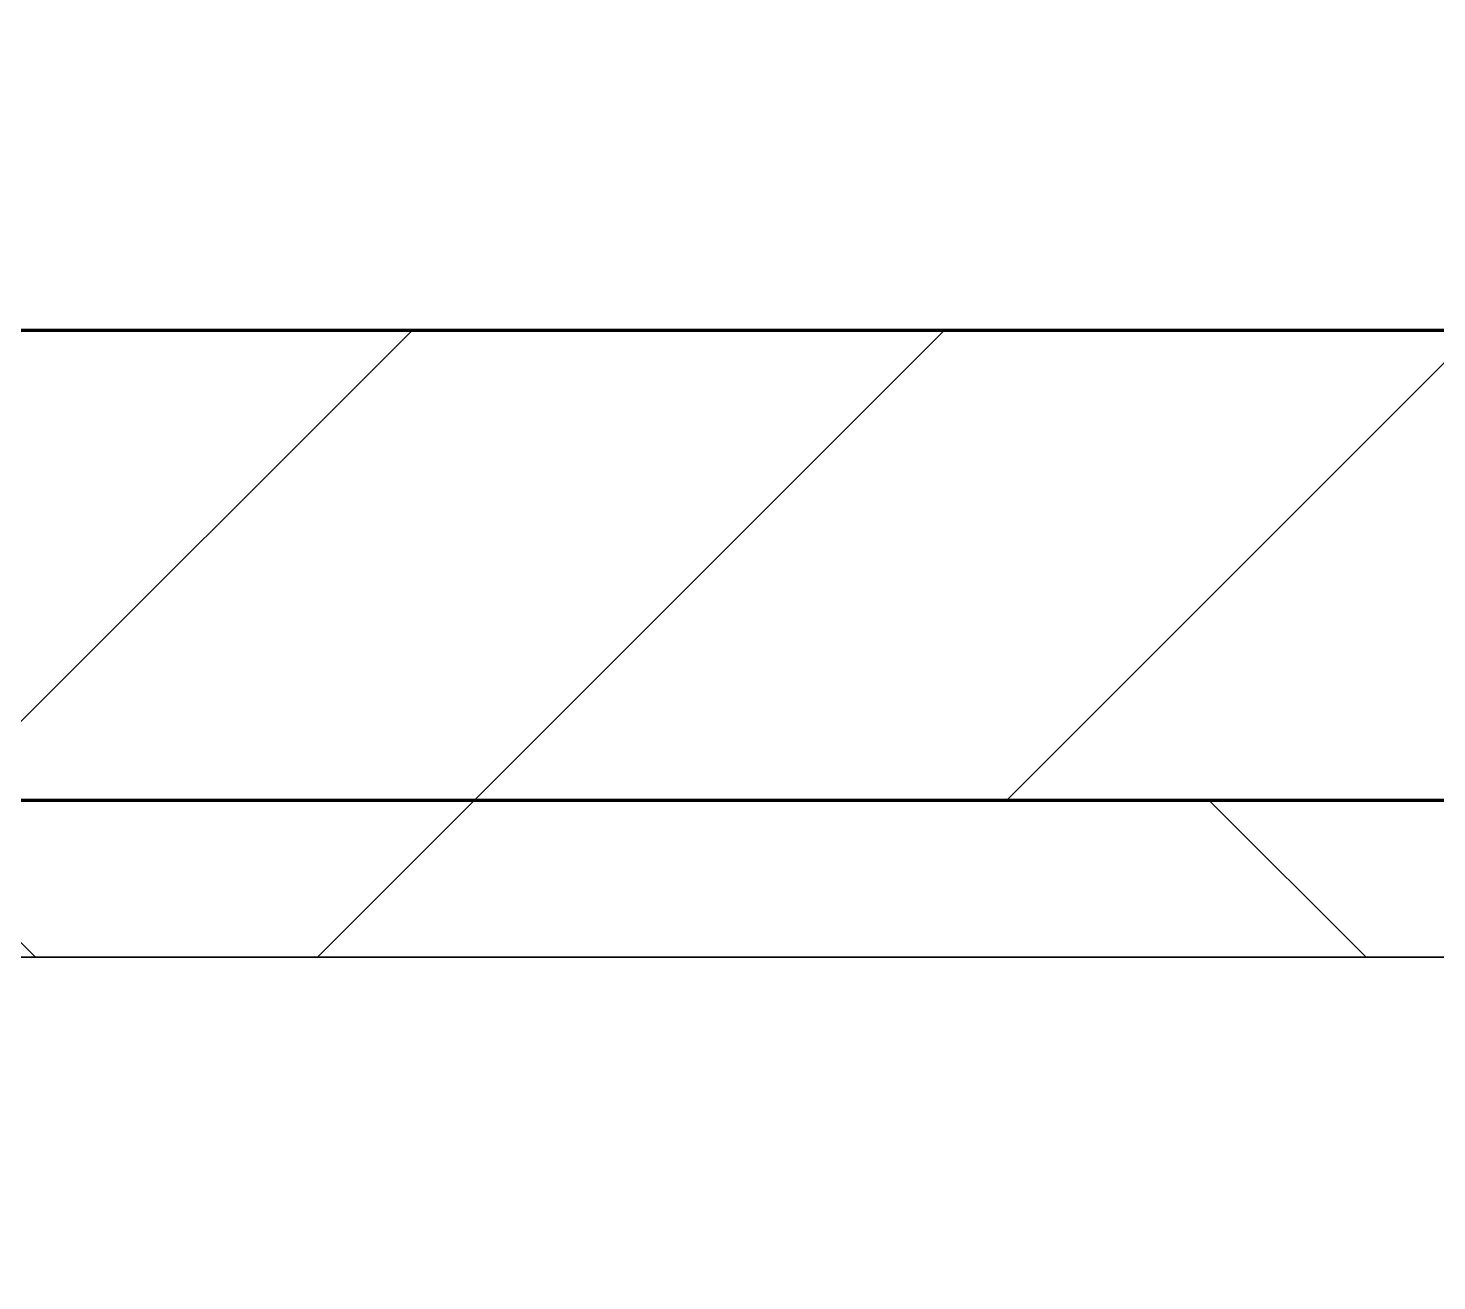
# Model space of a CAD drawing. Header units: millimetres. Extents: x -794868 to -715506, y -16735 to 22434.
# Drawn here: x -761813.2 to -761364, y 7790.7 to 8190.4 of the extents above; entities that cross this region are included whole.
import ezdxf
from ezdxf.xclip import XClip

# ---------------------------------------------------------------- set-up
doc = ezdxf.new("R2010")
doc.units = ezdxf.units.MM
doc.header["$XCLIPFRAME"] = 0
for name, color, linetype, lineweight in [('A-GLAZ-CURT', 2, 'Continuous', 9), ('A-WALL', 5, 'Continuous', 35), ('A-WALL-FNSH', 2, 'Continuous', 35), ('A-WALL-PATT', 1, 'Continuous', 35)]:
    doc.layers.add(name, color=color, linetype=linetype, lineweight=lineweight)
doc.layers.add('A11_ALU.SOLID SHEET', color=2, linetype='Continuous')

# ---------------------------------------------------------------- blocks, each defined once
blk = doc.blocks.new('PPLS-PP19_Custom Tile Pattern - Custom Tile Pattern-V43-4262-01 ENLARGED UPPER PLATFORM LEVEL - REFLECTED CEILING PLAN - SHEET 3')
at = {"layer": 'A-GLAZ-CURT'}
for p, q in [((-300, 0), (300, 0)), ((300, 0), (-300, 0)), ((195.99, 0), (213.31, 0)), ((213.31, 0), (195.99, 0)), ((230.06, 0), (300, 0)), ((-300, -50), (300, -50)), ((300, -50), (-300, -50))]:
    blk.add_line(p, q, dxfattribs=at)
for points, knots in [([(21.78, 0), (19.76, 0), (8.81, 0), (-16.92, 0), (-47.42, 0), (-65.77, 0), (-66.37, 0), (-66.38, 0)], [-4330.255344, -4330.255344, -4330.255344, -4330.255344, -4222.080604, -3745.412743, -2981.410125, -2542.574734, -2498.224237, -2498.224237, -2498.224237, -2498.224237]), ([(-36.78, 0), (-32.43, 0), (-19.22, 0), (0.9, 0), (16.5, 0), (22.39, 0)], [-6191.144455, -6191.144455, -6191.144455, -6191.144455, -5862.463379, -5340.621928, -5030.381458, -5030.381458, -5030.381458, -5030.381458]), ([(30.82, 0), (29.27, 0), (20.14, 0), (3.54, 0), (-16.58, 0), (-34.76, 0), (-36.04, 0)], [-10462.034656, -10462.034656, -10462.034656, -10462.034656, -10363.088938, -9884.23066, -9424.652049, -9182.880979, -9182.880979, -9182.880979, -9182.880979]), ([(70.61, 0), (66.16, 0), (55.8, 0), (39.61, 0), (24.74, 0), (2.64, 0), (-17.84, 0), (-30.57, 0), (-31.82, 0), (-32, 0)], [-4647.237329, -4647.237329, -4647.237329, -4647.237329, -4326.416877, -4098.545751, -3766.694881, -3333.063701, -2994.501669, -2698.150104, -2614.070998, -2614.070998, -2614.070998, -2614.070998]), ([(-30.52, 0), (-27.11, 0), (-17.83, 0), (2.81, 0), (15.58, 0), (21.72, 0)], [-2323.618664, -2323.618664, -2323.618664, -2323.618664, -2142.497158, -1716.209403, -1355.444221, -1355.444221, -1355.444221, -1355.444221]), ([(-15.19, 0), (-13.07, 0), (1.35, 0), (16.4, 0), (22, 0)], [-461.142613, -461.142613, -461.142613, -461.142613, -429.606584, -411.393289, -411.393289, -411.393289, -411.393289]), ([(-2.63, 0), (-2.47, 0), (-1.22, 0), (4.92, 0), (15.97, 0), (22.54, 0), (24.49, 0)], [-226.825321, -226.825321, -226.825321, -226.825321, -220.269177, -206.416616, -198.214427, -187.717507, -187.717507, -187.717507, -187.717507]), ([(103.09, 0), (101.08, 0), (86.31, 0), (63.34, 0), (35.84, 0), (12, 0), (3.08, 0), (-1.67, 0), (-2.25, 0)], [-375.435014, -375.435014, -375.435014, -375.435014, -369.147452, -330.153101, -307.516438, -285.83788, -246.234814, -234.646884, -234.646884, -234.646884, -234.646884]), ([(21.8, 0), (19.73, 0), (15.16, 0), (10.8, 0), (9.63, 0)], [-4269.286677, -4269.286677, -4269.286677, -4269.286677, -4080.000647, -3772.857994, -3772.857994, -3772.857994, -3772.857994]), ([(22.34, 0), (21.98, 0), (19.85, 0), (18.85, 0), (18.16, 0)], [-5998.932405, -5998.932405, -5998.932405, -5998.932405, -5972.647715, -5832.674503, -5832.674503, -5832.674503, -5832.674503]), ([(22.29, 0), (22.57, 0), (24.92, 0), (31, 0), (39.04, 0), (51.19, 0), (58.74, 0), (61.34, 0), (61.45, 0)], [-1975.047427, -1975.047427, -1975.047427, -1975.047427, -1956.422387, -1818.904206, -1645.594513, -1443.202566, -1228.752106, -1120.932285, -1120.932285, -1120.932285, -1120.932285]), ([(76.63, 0), (74.8, 0), (67.65, 0), (53.52, 0), (37, 0), (26.85, 0), (22.85, 0), (22.37, 0)], [-3095.572228, -3095.572228, -3095.572228, -3095.572228, -2950.589685, -2634.532728, -2313.748533, -2106.613311, -2078.091483, -2078.091483, -2078.091483, -2078.091483]), ([(22.38, 0), (24.7, 0), (29.11, 0), (37.44, 0), (45.92, 0), (57.76, 0), (64.47, 0), (72.74, 0), (75.22, 0), (76.03, 0), (76.21, 0)], [-1342.43521, -1342.43521, -1342.43521, -1342.43521, -1206.526904, -1089.329421, -901.315459, -753.071572, -495.328968, -421.953223, -334.951786, -290.452333, -290.452333, -290.452333, -290.452333]), ([(22.39, 0), (28.76, 0), (49.01, 0), (72.32, 0), (88.46, 0), (90.27, 0)], [-410.965127, -410.965127, -410.965127, -410.965127, -390.253598, -346.313304, -340.753354, -340.753354, -340.753354, -340.753354]), ([(22.4, 0), (31.08, 0), (49.17, 0), (70.92, 0), (82.12, 0), (83.66, 0)], [-5030.30487, -5030.30487, -5030.30487, -5030.30487, -4573.028122, -4094.177415, -3869.465285, -3869.465285, -3869.465285, -3869.465285]), ([(24.69, 0), (24.54, 0), (23.57, 0), (22.67, 0), (22.48, 0)], [-4368.572414, -4368.572414, -4368.572414, -4368.572414, -4306.476363, -4289.759996, -4289.759996, -4289.759996, -4289.759996]), ([(90.27, 0), (87.83, 0), (83.35, 0), (74.4, 0), (62.26, 0), (51.85, 0), (43.81, 0), (30.31, 0), (24.42, 0), (22.57, 0)], [-7373.248679, -7373.248679, -7373.248679, -7373.248679, -7135.649961, -6924.452779, -6738.82075, -6548.303034, -6314.283804, -6135.05769, -6004.223754, -6004.223754, -6004.223754, -6004.223754]), ([(22.84, 0), (23.73, 0), (24.63, 0), (24.72, 0), (24.72, 0)], [-4439.256404, -4439.256404, -4439.256404, -4439.256404, -4384.376941, -4376.041937, -4376.041937, -4376.041937, -4376.041937]), ([(27.44, 0), (27.9, 0), (29.54, 0), (38.07, 0), (53.39, 0), (71.67, 0), (84.83, 0), (85.71, 0), (89.01, 0), (90.26, 0)], [-5037.309798, -5037.309798, -5037.309798, -5037.309798, -4887.603822, -4705.298446, -4353.683244, -3960.84581, -3759.045785, -3336.541051, -3086.34432, -3086.34432, -3086.34432, -3086.34432]), ([(27.89, 0), (29.09, 0), (33.4, 0), (48.37, 0), (67.94, 0), (82.97, 0), (90.27, 0)], [-147.777612, -147.777612, -147.777612, -147.777612, -135.792042, -118.513713, -97.899267, -75.942477, -75.942477, -75.942477, -75.942477]), ([(53.18, 0), (53.06, 0), (52.22, 0), (44.99, 0), (36.46, 0), (30.82, 0)], [-622.740158, -622.740158, -622.740158, -622.740158, -566.066452, -360.610861, 0, 0, 0, 0]), ([(136.44, 0), (121.66, 0), (86.93, 0), (51.16, 0), (31.18, 0)], [-106.750556, -106.750556, -106.750556, -106.750556, -59.610984, 0, 0, 0, 0]), ([(168.37, 0), (167.68, 0), (162.47, 0), (147.02, 0), (109.77, 0), (76.86, 0), (57.82, 0), (46.51, 0), (41.18, 0), (36.02, 0), (35.54, 0), (35.54, 0)], [-543.375029, -543.375029, -543.375029, -543.375029, -530.793311, -458.593899, -401.860199, -357.622665, -341.267687, -334.000314, -326.15566, -319.318397, -317.489778, -317.489778, -317.489778, -317.489778]), ([(36.29, 0), (37.77, 0), (48.82, 0), (64.79, 0), (80.66, 0), (90.22, 0), (90.28, 0)], [-314.598523, -314.598523, -314.598523, -314.598523, -305.899624, -287.17622, -249.500363, -249.233284, -249.233284, -249.233284, -249.233284]), ([(61.47, 0), (61.47, 0), (61.21, 0), (54.61, 0), (53.71, 0), (53.56, 0)], [-1113.311073, -1113.311073, -1113.311073, -1113.311073, -1096.402191, -891.204116, -747.28819, -747.28819, -747.28819, -747.28819]), ([(76.22, 0), (75.58, 0), (73.64, 0), (71.05, 0), (70.61, 0)], [-193.634889, -193.634889, -193.634889, -193.634889, -31.537676, 0, 0, 0, 0]), ([(90.33, 0), (94.36, 0), (106.18, 0), (116.36, 0), (128.63, 0), (128.95, 0)], [-75.885801, -75.885801, -75.885801, -75.885801, -63.759246, -39.050993, -35.895543, -35.895543, -35.895543, -35.895543]), ([(114.39, 0), (114.2, 0), (112.08, 0), (105.42, 0), (95.62, 0), (91.97, 0), (90.37, 0)], [-8148.58938, -8148.58938, -8148.58938, -8148.58938, -8105.191388, -7723.759874, -7531.75727, -7376.617754, -7376.617754, -7376.617754, -7376.617754]), ([(90.69, 0), (106.62, 0), (122.52, 0), (138.28, 0), (138.53, 0)], [-340.322825, -340.322825, -340.322825, -340.322825, -291.370682, -290.5735, -290.5735, -290.5735, -290.5735]), ([(91.08, 0), (104.44, 0), (124.56, 0), (132.42, 0), (134.6, 0)], [-248.179537, -248.179537, -248.179537, -248.179537, -194.761443, -152.241002, -152.241002, -152.241002, -152.241002]), ([(94.4, 0), (94.4, 0), (94.64, 0), (99.11, 0), (108.97, 0), (120.79, 0), (139.94, 0), (163.31, 0), (185.23, 0), (193.62, 0), (194.69, 0), (194.79, 0)], [-2348.345796, -2348.345796, -2348.345796, -2348.345796, -2310.419338, -2233.599744, -2052.234781, -1843.028543, -1530.39897, -1095.004608, -529.74427, -295.064701, -265.121568, -265.121568, -265.121568, -265.121568]), ([(129.02, 0), (129.02, 0), (124.41, 0), (122.35, 0), (114.96, 0), (108.04, 0), (103.09, 0)], [-35.386604, -35.386604, -35.386604, -35.386604, -31.430235, -22.807238, -15.488593, 0, 0, 0, 0]), ([(157.9, 0), (156.77, 0), (151.67, 0), (143.29, 0), (134.04, 0), (126.24, 0), (118.6, 0), (114.23, 0), (111.98, 0), (105.66, 0), (105.23, 0), (105.23, 0)], [-10292.955006, -10292.955006, -10292.955006, -10292.955006, -10098.273015, -9847.788484, -9677.714971, -9567.007022, -9453.21225, -9220.200448, -9012.77275, -8966.157302, -8929.495943, -8929.495943, -8929.495943, -8929.495943]), ([(105.26, 0), (105.52, 0), (111.01, 0), (112.65, 0), (113.59, 0)], [-8920.561005, -8920.561005, -8920.561005, -8920.561005, -8814.835624, -8577.462505, -8577.462505, -8577.462505, -8577.462505]), ([(128.58, 0), (128.8, 0), (130.16, 0), (139.26, 0), (152.67, 0), (161.24, 0), (162.19, 0), (162.75, 0)], [-633.326174, -633.326174, -633.326174, -633.326174, -627.736123, -618.981161, -602.094757, -592.980799, -581.414464, -581.414464, -581.414464, -581.414464]), ([(137.1, 0), (136, 0), (133.64, 0), (129.87, 0), (129.11, 0)], [-670.405967, -670.405967, -670.405967, -670.405967, -651.020627, -640.742133, -640.742133, -640.742133, -640.742133]), ([(193.8, 0), (193.33, 0), (190.11, 0), (183.13, 0), (171, 0), (161.95, 0), (161.28, 0), (158.35, 0), (157.85, 0), (157.77, 0)], [-11665.349007, -11665.349007, -11665.349007, -11665.349007, -11565.880756, -11105.624034, -10839.086983, -10768.332124, -10666.779182, -10580.760289, -10550.278881, -10550.278881, -10550.278881, -10550.278881]), ([(300, 0), (286.53, 0), (254.22, 0), (207.11, 0), (177.41, 0), (159.34, 0), (158.33, 0), (158.3, 0)], [-285.253232, -285.253232, -285.253232, -285.253232, -244.693688, -187.987675, -143.776725, -129.632772, -123.352749, -123.352749, -123.352749, -123.352749]), ([(159.07, 0), (159.13, 0), (160.84, 0), (165.21, 0), (174.15, 0), (185.98, 0), (208.82, 0), (219.42, 0), (230.06, 0)], [-115.643202, -115.643202, -115.643202, -115.643202, -114.681583, -87.660824, -65.295536, -41.623857, -24.459831, 0, 0, 0, 0]), ([(162.75, 0), (165.4, 0), (170.91, 0), (172.61, 0), (172.61, 0)], [-111.264224, -111.264224, -111.264224, -111.264224, -56.742688, -19.085662, -19.085662, -19.085662, -19.085662]), ([(225.98, 0), (224.16, 0), (219.94, 0), (200.27, 0), (182.99, 0), (174.27, 0), (169.67, 0), (168.99, 0)], [-9167.645164, -9167.645164, -9167.645164, -9167.645164, -9016.44624, -8717.832359, -8253.978395, -8152.463617, -8069.855175, -8069.855175, -8069.855175, -8069.855175]), ([(215.22, 0), (214.62, 0), (210.55, 0), (203.98, 0), (187.54, 0), (175.3, 0), (169.49, 0)], [-203.825446, -203.825446, -203.825446, -203.825446, -198.527383, -184.406837, -162.427601, -142.916156, -142.916156, -142.916156, -142.916156]), ([(171.51, 0), (176.48, 0), (193.23, 0), (201.73, 0), (208.81, 0), (212.8, 0), (221.21, 0), (225.94, 0)], [-7971.819559, -7971.819559, -7971.819559, -7971.819559, -7784.112253, -7606.717214, -7289.299508, -7042.621073, -6803.908894, -6803.908894, -6803.908894, -6803.908894]), ([(172.07, 0), (177.66, 0), (187.87, 0), (201.08, 0), (207.47, 0), (213.96, 0), (215.11, 0)], [-255.364076, -255.364076, -255.364076, -255.364076, -237.955587, -223.92608, -215.862851, -208.75215, -208.75215, -208.75215, -208.75215]), ([(219.9, 0), (220.86, 0), (222.6, 0), (224.69, 0), (225, 0)], [-10670.940496, -10670.940496, -10670.940496, -10670.940496, -10511.382485, -10485.148688, -10485.148688, -10485.148688, -10485.148688]), ([(225.98, 0), (232.36, 0), (242.42, 0), (246.54, 0), (246.96, 0)], [-10457.171078, -10457.171078, -10457.171078, -10457.171078, -9925.173265, -9834.877357, -9834.877357, -9834.877357, -9834.877357]), ([(300, 0), (288.22, 0), (262, 0), (235.78, 0), (226.29, 0), (226.01, 0)], [-12528.858583, -12528.858583, -12528.858583, -12528.858583, -11905.454923, -11162.864862, -11140.148045, -11140.148045, -11140.148045, -11140.148045]), ([(247.1, 0), (246.76, 0), (245.04, 0), (238.34, 0), (230.06, 0), (227.07, 0), (226.6, 0)], [-9649.085549, -9649.085549, -9649.085549, -9649.085549, -9581.591397, -9406.094246, -9221.510254, -9184.606027, -9184.606027, -9184.606027, -9184.606027]), ([(227.16, 0), (231.23, 0), (246.98, 0), (266.73, 0), (281.71, 0), (291.71, 0), (296.52, 0), (297.86, 0), (298.09, 0)], [-6783.57697, -6783.57697, -6783.57697, -6783.57697, -6582.165592, -6068.460911, -5766.029927, -5566.724884, -5280.360606, -5199.253518, -5199.253518, -5199.253518, -5199.253518]), ([(284.76, 0), (284.76, 0), (285.09, 0), (287.47, 0), (293.59, 0), (297.76, 0), (300, 0)], [-4110.630118, -4110.630118, -4110.630118, -4110.630118, -4053.389046, -3959.664717, -3862.421465, -3746.95702, -3746.95702, -3746.95702, -3746.95702]), ([(297.38, 0), (295.84, 0), (291.62, 0), (285.38, 0), (284.87, 0)], [-4803.172655, -4803.172655, -4803.172655, -4803.172655, -4358.271401, -4143.037883, -4143.037883, -4143.037883, -4143.037883])]:
    blk.add_open_spline(points, degree=3, knots=knots, dxfattribs=at)
for points in [[(18.16, 0), (19.06, 0), (20.69, 0), (22.01, 0)], [(31.18, 0), (28.23, 0), (25.31, 0), (22.39, 0)], [(22.52, 0), (24.8, 0), (25.67, 0), (26.12, 0)], [(24.49, 0), (25.23, 0), (25.72, 0), (26.04, 0)], [(80.35, 0), (79.57, 0), (78.27, 0), (76.63, 0)], [(84.06, 0), (83.48, 0), (82.41, 0), (81.72, 0)], [(90.82, 0), (92.15, 0), (93.46, 0), (94.33, 0)], [(168.74, 0), (168.74, 0), (169.81, 0), (171.51, 0)], [(195.11, 0), (194.91, 0), (194.44, 0), (193.8, 0)], [(225.84, 0), (222.47, 0), (219.86, 0), (219.02, 0)]]:
    blk.add_open_spline(points, degree=3, dxfattribs=at)
blk = doc.blocks.new('PPLS-PP19_Custom Tile Pattern - Custom Tile Pattern-V44-4262-01 ENLARGED UPPER PLATFORM LEVEL - REFLECTED CEILING PLAN - SHEET 3')
at = {"layer": 'A-GLAZ-CURT'}
for p, q in [((-300, 0), (300, 0)), ((300, 0), (-300, 0)), ((-293.07, 0), (-275.75, 0)), ((-275.75, 0), (-293.07, 0)), ((-222.32, 0), (-205, 0)), ((-205, 0), (-222.32, 0)), ((-300, -50), (300, -50)), ((300, -50), (-300, -50))]:
    blk.add_line(p, q, dxfattribs=at)
at = {"layer": 'A-GLAZ-CURT', "flags": 128}
for points in [[(-300, 0), (-291.56, 0), (-283.3, 0), (-275.2, 0), (-267.26, 0), (-259.45, 0), (-251.77, 0), (-244.2, 0), (-236.74, 0), (-229.36, 0), (-222.06, 0), (-214.83, 0), (-207.71, 0), (-200.76, 0), (-194.02, 0), (-187.54, 0), (-181.38, 0), (-175.58, 0), (-170.34, 0)], [(-170.34, 0), (-174.47, 0), (-179.49, 0), (-184.81, 0), (-190.44, 0), (-196.37, 0), (-202.58, 0), (-209.04, 0), (-215.73, 0), (-222.63, 0), (-229.72, 0), (-236.97, 0), (-244.39, 0), (-251.96, 0), (-259.67, 0), (-267.51, 0), (-275.48, 0), (-283.55, 0), (-291.73, 0), (-300, 0)], [(-170.25, 0), (-165.64, 0), (-162.01, 0), (-159.53, 0), (-157.46, 0), (-154.52, 0), (-149.42, 0), (-141.84, 0), (-132.81, 0), (-126.08, 0)], [(-125.17, 0), (-128.55, 0), (-134.16, 0), (-140.03, 0), (-145.5, 0), (-150.63, 0), (-155.53, 0), (-160.27, 0), (-164.95, 0), (-169.65, 0)]]:
    blk.add_lwpolyline(points, dxfattribs=at)
at = {"layer": 'A-GLAZ-CURT'}
for points, knots in [([(-300, 0), (-284.65, 0), (-236.57, 0), (-174.61, 0), (-129.95, 0), (-112.62, 0), (-105.03, 0), (-102.62, 0)], [-5323.127839, -5323.127839, -5323.127839, -5323.127839, -4502.809032, -2700.551212, -1002.059161, -460.363443, -257.455311, -257.455311, -257.455311, -257.455311]), ([(-238.76, 0), (-252.75, 0), (-272.55, 0), (-294.48, 0), (-300, 0)], [-14602.206786, -14602.206786, -14602.206786, -14602.206786, -13729.592194, -13439.944408, -13439.944408, -13439.944408, -13439.944408]), ([(-137.88, 0), (-140.56, 0), (-147.66, 0), (-147.69, 0), (-158.72, 0), (-174.02, 0), (-185.59, 0), (-209.77, 0), (-232.01, 0), (-255.22, 0), (-262.59, 0), (-264.9, 0), (-265.4, 0)], [-3187.727384, -3187.727384, -3187.727384, -3187.727384, -2919.378265, -2477.344047, -2237.412286, -2029.680487, -1755.085331, -1400.429864, -858.079193, -543.655514, -208.940337, 0, 0, 0, 0]), ([(-258.6, 0), (-257.91, 0), (-254.26, 0), (-246.61, 0), (-240.16, 0), (-238.22, 0)], [-5722.54675, -5722.54675, -5722.54675, -5722.54675, -5657.471696, -5413.335975, -5308.263625, -5308.263625, -5308.263625, -5308.263625]), ([(-171.17, 0), (-184.6, 0), (-206.21, 0), (-229.93, 0), (-238.22, 0)], [-16151.889957, -16151.889957, -16151.889957, -16151.889957, -15131.813646, -14613.48587, -14613.48587, -14613.48587, -14613.48587]), ([(-237.77, 0), (-232.57, 0), (-224.04, 0), (-213.1, 0), (-200.2, 0), (-187.01, 0), (-176.88, 0), (-171.08, 0)], [-5300.076856, -5300.076856, -5300.076856, -5300.076856, -5017.494783, -4832.723979, -4666.091899, -4349.945572, -4071.073527, -4071.073527, -4071.073527, -4071.073527]), ([(-133.82, 0), (-135.51, 0), (-137.8, 0), (-149.31, 0), (-162.01, 0), (-177.91, 0), (-199.46, 0), (-216.65, 0), (-231.26, 0), (-233.46, 0), (-234, 0)], [-2731.647847, -2731.647847, -2731.647847, -2731.647847, -2418.507304, -2308.929706, -2113.765672, -1763.376603, -1422.553702, -978.033455, -846.069444, -682.911962, -682.911962, -682.911962, -682.911962]), ([(-233.49, 0), (-233.44, 0), (-232.38, 0), (-230.74, 0), (-225.3, 0), (-223.63, 0)], [-455.274641, -455.274641, -455.274641, -455.274641, -440.605512, -119.536984, 0, 0, 0, 0]), ([(-223.63, 0), (-219.39, 0), (-206.17, 0), (-188.58, 0), (-169.02, 0), (-152.12, 0), (-136.84, 0), (-127.33, 0), (-124.19, 0), (-123.43, 0), (-123.28, 0)], [-5463.295695, -5463.295695, -5463.295695, -5463.295695, -5161.076232, -4739.070012, -4465.409639, -4149.119819, -3839.893365, -3647.167523, -3488.92562, -3439.852845, -3439.852845, -3439.852845, -3439.852845]), ([(-170.36, 0), (-169.12, 0), (-164.32, 0), (-158.7, 0), (-157.22, 0)], [-4059.64388, -4059.64388, -4059.64388, -4059.64388, -4000.813434, -3840.635403, -3840.635403, -3840.635403, -3840.635403]), ([(-102.47, 0), (-112.17, 0), (-133.22, 0), (-157.7, 0), (-170.34, 0)], [-18167.048147, -18167.048147, -18167.048147, -18167.048147, -17136.203329, -16172.906979, -16172.906979, -16172.906979, -16172.906979]), ([(-152.35, 0), (-151.03, 0), (-147.71, 0), (-143.57, 0), (-138.62, 0)], [-3494.978217, -3494.978217, -3494.978217, -3494.978217, -3371.022232, -3227.460399, -3227.460399, -3227.460399, -3227.460399]), ([(-118.78, 0), (-121.86, 0), (-126.28, 0), (-136.96, 0), (-147.46, 0), (-150.03, 0), (-150.57, 0)], [-5938.474035, -5938.474035, -5938.474035, -5938.474035, -5700.061948, -5508.838257, -5298.784692, -5196.16478, -5196.16478, -5196.16478, -5196.16478]), ([(-150.34, 0), (-150.07, 0), (-147.75, 0), (-142.6, 0), (-127.26, 0), (-107.3, 0), (-90.42, 0), (-75.26, 0), (-68.41, 0), (-65.12, 0), (-63.63, 0)], [-4948.728362, -4948.728362, -4948.728362, -4948.728362, -4883.323924, -4440.880425, -4054.690705, -3793.097032, -3402.597032, -3144.956779, -3050.982048, -2969.237017, -2969.237017, -2969.237017, -2969.237017]), ([(-34.6, 0), (-40.19, 0), (-54.3, 0), (-78.2, 0), (-110.94, 0), (-130.52, 0), (-147.74, 0), (-149.07, 0)], [-8485.759902, -8485.759902, -8485.759902, -8485.759902, -8073.216054, -7508.296369, -7004.680444, -6449.282163, -6277.220794, -6277.220794, -6277.220794, -6277.220794]), ([(-148.23, 0), (-146.94, 0), (-140.15, 0), (-137.28, 0), (-133.93, 0), (-128.78, 0), (-126.5, 0)], [-6162.058746, -6162.058746, -6162.058746, -6162.058746, -6017.569127, -5560.701257, -5364.112219, -5231.017328, -5231.017328, -5231.017328, -5231.017328]), ([(-86.16, 0), (-91.37, 0), (-104.13, 0), (-122.65, 0), (-139.03, 0), (-146.11, 0), (-146.95, 0)], [-1681.3698, -1681.3698, -1681.3698, -1681.3698, -1374.161226, -945.742622, -741.901385, -489.130243, -489.130243, -489.130243, -489.130243]), ([(-146.69, 0), (-146.59, 0), (-145.49, 0), (-135.69, 0), (-128.29, 0), (-125.15, 0)], [-420.34245, -420.34245, -420.34245, -420.34245, -406.956646, -290.263673, 0, 0, 0, 0]), ([(-127.41, 0), (-131.63, 0), (-133.16, 0), (-134.09, 0), (-134.15, 0)], [-8540.990293, -8540.990293, -8540.990293, -8540.990293, -8266.114998, -8246.473386, -8246.473386, -8246.473386, -8246.473386]), ([(-134.15, 0), (-133.32, 0), (-130.31, 0), (-119.54, 0), (-107.8, 0), (-102.63, 0)], [-7657.439573, -7657.439573, -7657.439573, -7657.439573, -7293.749979, -6839.55839, -6479.371946, -6479.371946, -6479.371946, -6479.371946]), ([(-120.13, 0), (-120.14, 0), (-120.24, 0), (-121.3, 0), (-129.25, 0), (-133.82, 0)], [-2933.992132, -2933.992132, -2933.992132, -2933.992132, -2920.575025, -2840.280255, -2731.647847, -2731.647847, -2731.647847, -2731.647847])]:
    blk.add_open_spline(points, degree=3, knots=knots, dxfattribs=at)
blk = doc.blocks.new('*U685')
at = {"layer": 'A-GLAZ-CURT', "rotation": 180}
for name, p in [('PPLS-PP19_Custom Tile Pattern - Custom Tile Pattern-V44-4262-01 ENLARGED UPPER PLATFORM LEVEL - REFLECTED CEILING PLAN - SHEET 3', (-17260, 4315)), ('PPLS-PP19_Custom Tile Pattern - Custom Tile Pattern-V43-4262-01 ENLARGED UPPER PLATFORM LEVEL - REFLECTED CEILING PLAN - SHEET 3', (-16660, 4315))]:
    blk.add_blockref(name, p, dxfattribs=at)
blk = doc.blocks.new('*U2281')
blk.add_lwpolyline([(-7165.48, 4263.02), (-7165.48, 5940.05), (-11560, 5940.05), (-11560, 4315), (-18103.39, 4315), (-18103.39, 550), (-9016.58, 550), (-9016.58, 4265)], close=True)

msp = doc.modelspace()

# ---------------------------------------------------------------- block references
at = {"layer": 'A11_ALU.SOLID SHEET'}
ref = msp.add_blockref('*U2281', (-744682.37, 3579.02), dxfattribs=at)
XClip(ref).set_block_clipping_path([(-45801.3280238605, -9620.0077451947), (23704.0078937773, 10334.9999958097)])

# ---------------------------------------------------------------- next in the draw order: hatches: boundary and pattern name
at = {"layer": 'A-WALL-PATT', "lineweight": 9}
h = msp.add_hatch(dxfattribs=at)
h.set_pattern_fill('FP_2', color=256, style=0, pattern_type=2)
h.set_pattern_definition([(45, (0, 0), (-84.852814, 84.852814), [])])
h.paths.add_polyline_path([(-756292.37, 7944.02), (-756292.37, 8094.02), (-766357.37, 8094.02), (-766357.37, 7944.02), (-756817.05, 7944.02)])
h.paths.add_polyline_path([(-778842.34, 7944.02), (-778843.36, 8094.02), (-780282.37, 8094.02), (-780282.37, 7944.02), (-779623.49, 7944.02)])
h = msp.add_hatch(dxfattribs=at)
h.set_pattern_fill('FP_3', color=256, style=0, pattern_type=2)
h.set_pattern_definition([(45, (0, 0), (-212.13203, 212.13203), []), (135, (0, 0), (-212.13203, -212.13203), [])])
h.paths.add_polyline_path([(-756242.37, 7894.02), (-756242.37, 7944.02), (-765557.43, 7944.02), (-765557.43, 7894.02), (-756817.05, 7894.02)])
h.paths.add_polyline_path([(-778842.34, 7894.02), (-778842.34, 7944.02), (-780232.37, 7944.02), (-780232.37, 7894.02), (-779623.49, 7894.02)])

# ---------------------------------------------------------------- next in the draw order: linework, layer by layer
at = {"layer": 'A-WALL', "color": 7, "lineweight": 70}
for p, q in [((-780232.37, 8094.02), (-756492.37, 8094.02)), ((-756292.37, 7944.02), (-780232.37, 7944.02))]:
    msp.add_line(p, q, dxfattribs=at)
at = {"layer": 'A-WALL-FNSH', "color": 250}
for p, q in [((-765557.43, 7944.02), (-756292.37, 7944.02)), ((-756242.37, 7894.02), (-765557.43, 7894.02))]:
    msp.add_line(p, q, dxfattribs=at)

# ---------------------------------------------------------------- next in the draw order: block references
msp.add_blockref('*U685', (-744682.37, 3579.02))

doc.saveas('drawing.dxf')
